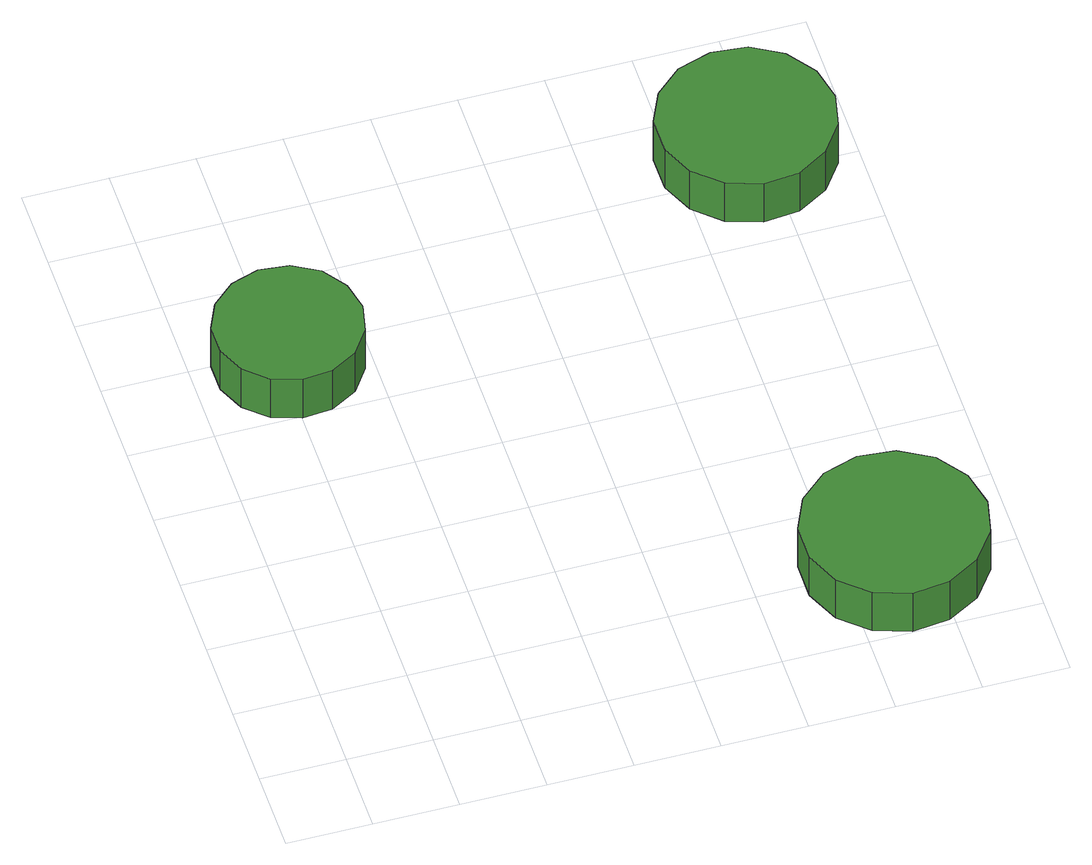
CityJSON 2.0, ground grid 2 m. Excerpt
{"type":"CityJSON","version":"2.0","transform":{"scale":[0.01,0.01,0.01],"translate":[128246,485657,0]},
"CityObjects":{
"tree1":{"type":"SolitaryVegetationObject","attributes":{"function":"something"},"geometry":[{"type":"MultiSurface","lod":"1","boundaries":[[[0,1,2,3,4,5,6,7,8,9,10,11,12,13,14]],[[15,16,17,18,19,20,21,22,23,24,25,26,27,28,29]],[[0,29,28,1]],[[1,28,27,2]],[[2,27,26,3]],[[3,26,25,4]],[[4,25,24,5]],[[5,24,23,6]],[[6,23,22,7]],[[7,22,21,8]],[[8,21,20,9]],[[9,20,19,10]],[[10,19,18,11]],[[11,18,17,12]],[[12,17,16,13]],[[13,16,15,14]],[[14,15,29,0]]]}]},
"tree2":{"type":"SolitaryVegetationObject","attributes":{"function":"something"},"geometry":[{"type":"MultiSurface","lod":"1","boundaries":[[[30,31,32,33,34,35,36,37,38,39,40,41,42,43,44]],[[45,46,47,48,49,50,51,52,53,54,55,56,57,58,59]],[[30,59,58,31]],[[31,58,57,32]],[[32,57,56,33]],[[33,56,55,34]],[[34,55,54,35]],[[35,54,53,36]],[[36,53,52,37]],[[37,52,51,38]],[[38,51,50,39]],[[39,50,49,40]],[[40,49,48,41]],[[41,48,47,42]],[[42,47,46,43]],[[43,46,45,44]],[[44,45,59,30]]]}]},
"tree3":{"type":"SolitaryVegetationObject","attributes":{"function":"something"},"geometry":[{"type":"MultiSurface","lod":"1","boundaries":[[[60,61,62,63,64,65,66,67,68,69,70,71,72,73,74]],[[75,76,77,78,79,80,81,82,83,84,85,86,87,88,89]],[[60,89,88,61]],[[61,88,87,62]],[[62,87,86,63]],[[63,86,85,64]],[[64,85,84,65]],[[65,84,83,66]],[[66,83,82,67]],[[67,82,81,68]],[[68,81,80,69]],[[69,80,79,70]],[[70,79,78,71]],[[71,78,77,72]],[[72,77,76,73]],[[73,76,75,74]],[[74,75,89,60]]]}]}
},
"vertices":[
[374,1112,245],[359,1181,245],[318,1239,245],[256,1274,245],[185,1282,245],[118,1260,245],[65,1212,245],[36,1147,245],[36,1076,245],[65,1011,245],[118,963,245],[185,942,245],[256,949,245],[318,984,245],[359,1042,245],[359,1042,120],[318,984,120],[256,949,120],[185,942,120],[118,963,120],[65,1011,120],[36,1076,120],[36,1147,120],[65,1212,120],[118,1260,120],[185,1282,120],[256,1274,120],[318,1239,120],[359,1181,120],[374,1112,120],
[1536,215,182],[1517,302,182],[1465,374,182],[1388,418,182],[1300,427,182],[1216,400,182],[1150,341,182],[1114,260,182],[1114,171,182],[1150,90,182],[1216,31,182],[1300,3,182],[1388,13,182],[1465,57,182],[1517,129,182],[1517,129,57],[1465,57,57],[1388,13,57],[1300,3,57],[1216,31,57],[1150,90,57],[1114,171,57],[1114,260,57],[1150,341,57],[1216,400,57],[1300,427,57],[1388,418,57],[1465,374,57],[1517,302,57],[1536,215,57],
[1554,1428,222],[1536,1511,222],[1486,1580,222],[1413,1623,222],[1328,1631,222],[1247,1605,222],[1184,1548,222],[1149,1471,222],[1149,1385,222],[1184,1308,222],[1247,1251,222],[1328,1224,222],[1413,1233,222],[1486,1276,222],[1536,1345,222],[1536,1345,97],[1486,1276,97],[1413,1233,97],[1328,1224,97],[1247,1251,97],[1184,1308,97],[1149,1385,97],[1149,1471,97],[1184,1548,97],[1247,1605,97],[1328,1631,97],[1413,1623,97],[1486,1580,97],[1536,1511,97],[1554,1428,97]
]}
